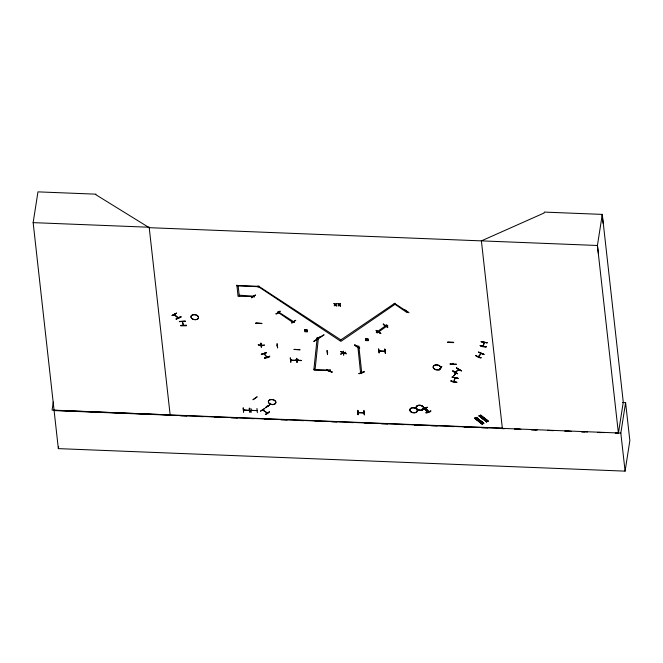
<?xml version="1.0" encoding="UTF-8"?>
<svg xmlns="http://www.w3.org/2000/svg" width="663" height="663" viewBox="0 0 663 663"><rect width="100%" height="100%" fill="white"/><g stroke="black" fill="none" stroke-linecap="round" stroke-linejoin="round"><path stroke-width="0.99" d="M453.732 381.615L454.901 377.935M182.226 321.58L183.411 325.558M266.725 412.751C266.236 412.353 257.327 406.386 267.272 412.892M481.338 353.503L478.529 356.785M301.342 360.374L295.3 360.125M301.317 360.622L295.267 360.374M253.324 296.502L253.97 296.742L253.498 296.402M278.8 311.767L277.971 312.671L277.441 312.024M277.441 312.372L278.046 312.563M277.988 312.538L277.648 312.298M294.231 321.969L293.759 321.613M293.75 322.019L294.364 321.87M278.742 312.149L294.264 322.102M318.406 337.641L318.215 338.13L317.784 337.467M317.171 337.865L318.389 338.014L315.091 369.424L313.914 369.266L317.229 337.484M186.552 325.624L180.568 325.649M483.054 346.152L484.205 342.531M258.272 344.644C257.899 345.382 264.545 346.293 264.313 344.909M450.069 363.995L456.119 364.451L456.136 363.979M440.398 368.504L440.812 368.139M454.951 374.413L454.719 373.957M453.21 364.095L453.185 363.341M622.516 402.507L625.599 402.632L629.85 440.68L625.085 471.136L58.344 448.627L33.15 222.635L37.965 191.864L95.978 194.168L95.895 194.74L149.225 227.682L597.421 245.484L598.416 253.647M53.33 402.027L52.07 410.082L170.151 414.93M58.344 448.627L58.659 446.597M172.123 315.431L176.391 313.209M176.375 313.226L172.032 315.605L176.631 313.16M176.35 319.185C185.864 314.121 179.375 318.431 176.167 318.77M174.866 314.884C172.471 313.541 179.549 319.956 177.908 317.245M185.333 321.132L179.391 321.389M180.676 316.5L176.126 319.027M186.527 325.177L180.585 325.425M254.377 296.585L238.042 296.32L236.89 285.065M236.973 285.852L258.114 286.689M238.15 285.902L239.277 295.988M239.186 295.201L254.227 296.179L254.319 296.966M251.401 297.786L255.388 295.126L251.443 297.53M258.056 287.071L258.031 285.91M395.04 304.284L340.898 341.379L258.214 286.524M258.156 286.905L258.976 286.002M255.819 323.295L261.86 323.561L255.852 323.038M243.238 407.828L243.578 412.046M244.117 409.742L243.984 410.041M258.835 323.561L258.976 323.453M248.816 409.949L248.849 410.256M249.28 408.093L249.984 412.394L249.329 408.317M261.346 347.097L260.915 343.061M250.879 408.383L251.252 412.353M261.147 345.025L261.156 344.263M261.363 344.271L261.388 345.025M261.164 345.448L261.471 344.967M253.059 399.648L257.07 396.797M251.799 410.041L251.749 410.356M266.509 352.476L261.305 354.34L266.468 352.666M255.354 398.48L255.421 398.19M264.471 357.796C264.114 358.526 270.587 357.589 269.659 356.197M256.54 410.72L256.498 410.248M256.954 408.391L257.393 412.643M266.816 356.495L267.114 357.224L263.99 353.512M260.725 411.06L264.62 408.541L260.46 411.126M280.001 311.046C281.104 312.033 275.825 314.635 276.015 313.715M269.65 356.412L264.429 358.053L269.675 356.238M278.029 312.29L292.93 322.516L293.692 321.994M265.349 407.811L269.435 405.184L265.391 407.563M269.269 411.4C270.371 412.369 265.125 415.005 265.316 414.077M267.239 406.535L267.065 406.038M277.076 343.923L277.64 348L277.084 343.707M276.968 345.572L276.952 346.061M291.753 322.98L295.773 320.312M291.795 322.98L295.507 320.378M290.56 357.871L290.593 362.139L290.966 361.899M291.389 360.1L291.438 359.785M294.049 349.467L300.107 349.774L294.099 349.326M296.137 359.992L296.121 360.465L296.759 360.332M296.56 358.393L297.057 362.396L296.891 358.401M297.007 362.164L296.618 358.351M298.209 359.959L298.126 360.473M298.416 359.968L298.391 360.481M304.64 329.892L304.731 331.715L307.417 331.89L307.325 330.066L304.549 329.959L307.218 329.992M316.326 339.415C340.707 324.19 298.06 352.426 320.345 336.497M317.925 337.376L317.809 337.865M330.348 370.542L314.179 370.286L314.154 369.117M335.379 304.798L334.185 305.834L335.047 304.806L333.953 303.447M336.705 305.676L335.553 304.847L336.472 303.546L335.263 304.607L334.417 303.472M327.621 352.592L327.655 352.128M327.481 354.456L327.05 350.42L327.53 354.266M336.663 305.933L336.249 305.66M339.299 304.947L338.105 305.991L338.967 304.963L337.873 303.604M339.904 303.687L339.183 304.765L338.337 303.621M340.625 305.834L339.506 304.748M329.644 370.244L329.296 370.932M329.602 370.965L329.834 370.319M340.583 306.091L340.16 305.817M339.473 304.997L340.392 303.704M330.282 370.924L330.257 369.755M332.155 371.844C326.527 371.355 323.088 367.319 332.105 372.051M340.061 340.409L394.916 303.173M340.832 339.887L258.918 286.383M340.807 351.531L346.343 353.843L340.782 351.697M345.647 352.368L340.707 353.984M343.691 353.396L343.152 352.741M343.094 353.371L343.318 353.006M343.658 355.161L343.26 351.067L343.699 354.904M345.73 352.194L340.641 354.166M354.73 345.091C366.589 351.556 353.686 346.094 354.962 344.735M361.849 372.946L360.614 373.277L357.78 345.945M361.791 373.319L358.84 346.053M358.923 373.584C375.167 367.816 348.332 377.487 364.136 371.968M365.479 338.818L365.785 340.608L368.363 340.666L368.263 338.884L365.578 338.752L365.785 340.567M361.202 371.935L361.509 372.565M357.879 410.372L357.954 414.64L358.327 414.4M358.625 412.776L358.774 412.278M376.294 330.456L380.869 333.514L376.145 330.373M363.44 412.925L363.473 412.461M363.921 410.604L364.41 414.665M387.747 325.475L377.148 333.008L376.319 332.039M364.327 414.897L363.929 410.803L364.368 414.64M377.844 332.387L378.449 332.254L377.893 332.072M378.697 348.962L379.145 353.056L378.681 348.978M383.313 323.892C382.46 324.538 387.731 328.044 387.872 326.925M379.468 350.951L379.65 350.686M385.965 324.994L385.742 325.674M376.261 332.42L386.852 324.887M384.349 350.893L384.383 351.191M384.772 349.293L385.518 353.338L384.813 349.036M394.154 303.695L406.925 312.522L407.745 311.618M404.471 309.522L409.038 312.754M406.477 311.627L406.245 311.229M406.402 311.328L406.809 311.378M422.339 409.088L427.245 407.181M428.613 411.59L425.066 408.027M425.886 412.651C425.563 413.439 431.787 412.03 430.793 410.745M428.066 411.806L424.436 408.474M428.646 411.599L425.099 408.226M441.773 366.448L439.13 369.813M447.641 342.282L453.716 342.381L447.674 342.108M450.649 342.63L450.765 342.506M452.97 364.095L452.978 363.332M450.915 380.761C450.318 381.664 457.006 383.197 456.84 382.12M457.503 373.799C449.265 367.866 453.003 372.548 457.594 373.534M452.133 377.214L458.125 378.358L452.199 376.99M453.732 375.772L456.484 372.681M454.669 374.272L454.81 373.841M455.539 371.67L455.705 371.769M461.456 370.774L456.534 367.824M456.384 372.407L453.724 375.996M458.663 369.855L458.423 369.465M458.539 369.879L458.721 369.465M461.257 370.957L456.525 368.006M481.164 357.655C481.164 358.774 475.056 356.081 475.794 355.327M478.537 352.277L484.073 354.415L478.595 352.02M480.244 345.431C479.672 346.351 486.418 347.669 486.228 346.6M481.172 341.818L487.206 342.771L481.222 341.586M478.819 421.204L480.31 420.433M479.573 421.809L481.056 421.038M480.244 422.348L481.728 421.577M480.998 422.953L482.482 422.182M481.495 423.359L482.987 422.588M482.25 423.964L483.733 423.193M483.112 418.917L484.595 418.146M483.866 419.522L485.349 418.751M484.529 420.06L486.02 419.289M485.283 420.665L486.766 419.894M485.788 421.071L487.272 420.301M486.543 421.676L478.976 415.983L480.385 415.27M488.026 420.906L480.178 415.369L487.628 421.337L488.101 421.088L480.6 415.038L487.91 421.187M481.396 240.876L544.141 212.98L544.273 212.094L602.286 214.398L597.421 245.484L618.397 433.171L615.322 433.047M618.571 432.317L623.27 402.085L602.286 214.398M625.085 471.136L620.825 433.08L625.599 402.632M456.799 382.369L450.881 380.985L456.79 382.394M453.194 364.053L452.928 363.647M426.127 410.148L426.674 409.941M331.964 372.266L326.544 369.987M455.058 372.283L458.779 369.465M343.301 353.313L343.318 352.873M475.736 355.575L481.106 357.896M453.998 381.648L455.183 377.951M458.125 378.341L452.149 377.123M452.738 370.899L457.536 373.75M343.55 353.006L343.061 353.222L343.376 352.873M357.125 346.451L357.73 346.26L357.324 346.534M406.527 311.287L406.179 311.519L406.634 311.245M383.239 324.124L387.789 327.19M257.02 396.996L253.067 399.723M260.849 343.277L261.297 347.288M441.715 366.647L439.088 370.07M343.136 353.462L343.616 353.661M263.841 353.603L266.932 357.274M478.346 356.611L481.023 353.445M357.506 410.596L357.97 414.615M358.244 414.615L357.805 410.554L358.293 414.657M243.147 408.035L243.611 412.113M290.179 358.095L290.9 362.089M358.061 412.568L364.095 412.809M249.437 410.455L243.412 410.007L249.371 410.447M251.078 410.331L257.12 410.596M290.717 360.067L291.306 360.084M296.759 360.498L290.734 360.208M384.905 351.39L378.946 350.951L384.971 351.233M474.973 418.121L482.614 423.988L482.1 424.254L474.691 418.27L476.407 417.392M476.026 417.475L483.319 423.64L476.026 417.475L483.816 423.375L476.216 417.491M478.993 415.991L479.399 415.651L486.427 421.958L486.799 421.685M479.109 415.8L486.899 421.701L479.399 415.651M487.587 421.353L480.194 415.369M251.385 297.704L255.346 295.052M426.856 410.264L426.375 410.397M474.708 418.27L482.623 423.98M476.291 417.392L483.783 423.392M364.037 412.958L358.153 412.726M456.475 368.073L461.465 370.799M265.531 414.491L269.468 411.773M265.374 407.762L269.352 405.126M275.974 313.964L280.001 311.287M475.578 418.701L477.07 417.93M479.871 416.414L481.355 415.643M455.348 372.357L458.953 369.564M361.244 372.324L361.492 372.623M264.123 353.943L264.065 353.536M376.128 330.555L380.695 333.597M483.302 346.285L484.263 342.415M178.397 317.776L174.551 314.56M179.35 321.563L185.308 321.306L179.366 321.646M180.551 325.682L186.552 325.649M263.029 410.322L262.672 410.09M33.15 222.635L149.258 227.243M236.832 285.446L257.965 286.292M333.92 303.704L334.376 303.72M335.942 303.787L336.431 303.803M337.832 303.861L338.296 303.878M339.862 303.936L340.351 303.961M357.606 346.384L358.782 346.434M314.088 369.498L330.199 370.136M54.134 410.322L502.33 428.124M54.093 410.571L620.825 433.08M180.551 415.776L186.759 416.024M198.146 416.48L203.317 416.687M214.696 417.135L219.876 417.342M231.254 417.789L237.462 418.038M247.813 418.452L254.02 418.701M264.371 419.107L270.579 419.356M280.93 419.762L287.137 420.01M298.516 420.466L303.695 420.673M315.074 421.121L320.246 421.328M331.633 421.776L336.804 421.983M348.191 422.439L353.362 422.646M364.749 423.093L370.957 423.342M381.3 423.756L387.515 423.997M397.858 424.411L404.065 424.66M414.416 425.066L420.624 425.315M430.975 425.729L437.182 425.969M447.533 426.384L453.741 426.632M464.092 427.038L470.299 427.287M481.678 427.743L487.885 427.983M498.236 428.397L504.427 428.646L502.38 428.563L481.346 240.437M520.861 429.293L514.695 429.052L519.833 429.276M537.287 429.947L531.121 429.707L536.268 429.955M547.555 430.353L553.713 430.602M565.009 431.049L571.166 431.29M581.434 431.704L587.6 431.945M597.86 432.351L604.026 432.599M547.563 430.411L552.693 430.627M565.017 431.132L569.127 431.298M581.443 431.804L584.526 431.936M597.877 432.483L600.96 432.608M615.33 433.196L617.386 433.279M255.819 323.212L261.844 323.329M264.288 345.183L258.247 344.917M450.053 363.97L456.111 364.26M296.692 360.332L290.858 360.258M251.153 410.472L257.078 410.563M481.189 341.727L487.164 342.895M182.441 321.514L183.61 325.508M384.83 349.252L385.244 353.28M427.163 407.355L422.099 409.146L427.204 407.43M478.57 352.194L483.957 354.523M318.132 338.08L317.792 337.881M488.109 421.08L486.625 421.842M394.858 303.555L407.687 312M386.794 325.268L387.689 325.856M354.871 344.992L359.437 348.034M479.299 415.825L486.708 421.801M475.089 418.005L482.531 423.972M474.799 418.154L482.299 424.154M180.858 316.914L176.192 319.044M339.257 305.204L340.127 306.074M335.337 305.046L336.207 305.916M425.281 408.151L428.845 411.74M266.493 352.741L261.305 354.34M430.809 411.01L425.878 412.867M602.145 215.284L603.139 223.448M149.175 227.243L170.2 415.369M453.683 342.638L447.641 342.373M304.997 330.588L305.742 331.533L307.068 331.16L306.323 330.215L304.997 330.588M365.935 339.406L366.68 340.351L368.006 339.978L367.269 339.033L365.935 339.406M480.211 345.647L486.186 346.84L480.211 345.647M424.212 408.574L427.751 412.162L424.229 408.557M192.353 318.886A3.804 2.478 8.9 0 0 198.469 317.892A3.804 2.478 8.9 0 0 193.397 314.71A3.804 2.478 8.9 0 0 192.353 318.886A3.787 2.47 8.9 0 0 198.452 317.892A3.787 2.47 8.9 0 0 193.397 314.726A3.787 2.47 8.9 0 0 192.361 318.886M269.708 403.858A3.804 2.478 8.9 0 0 275.825 402.864A3.804 2.478 8.9 0 0 270.753 399.681A3.804 2.478 8.9 0 0 269.708 403.858M269.75 403.668A3.787 2.47 8.9 0 0 275.841 402.673A3.787 2.47 8.9 0 0 270.786 399.507A3.787 2.47 8.9 0 0 269.75 403.668M417.516 409.618A3.804 2.478 8.9 0 0 423.632 408.623A3.804 2.478 8.9 0 0 418.56 405.441A3.804 2.478 8.9 0 0 417.516 409.618M417.557 409.436A3.787 2.47 8.9 0 0 423.649 408.441A3.787 2.47 8.9 0 0 418.593 405.275A3.787 2.47 8.9 0 0 417.557 409.436M417.533 409.519A3.812 2.486 8.9 0 0 423.657 408.516A3.812 2.486 8.9 0 0 418.568 405.325A3.812 2.486 8.9 0 0 417.533 409.519M411.176 412.088A3.804 2.478 8.9 0 0 417.292 411.093A3.804 2.478 8.9 0 0 412.22 407.902A3.804 2.478 8.9 0 0 411.176 412.088M411.217 411.905A3.787 2.47 8.9 0 0 417.309 410.911A3.787 2.47 8.9 0 0 412.253 407.745A3.787 2.47 8.9 0 0 411.217 411.905M434.431 369.158A3.804 2.478 8.9 0 0 440.613 368.28A3.804 2.478 8.9 0 0 435.649 365.015A3.804 2.478 8.9 0 0 434.431 369.158M434.472 368.976A3.787 2.47 8.9 0 0 440.622 368.106A3.787 2.47 8.9 0 0 435.682 364.857A3.787 2.47 8.9 0 0 434.472 368.976"/></g></svg>
